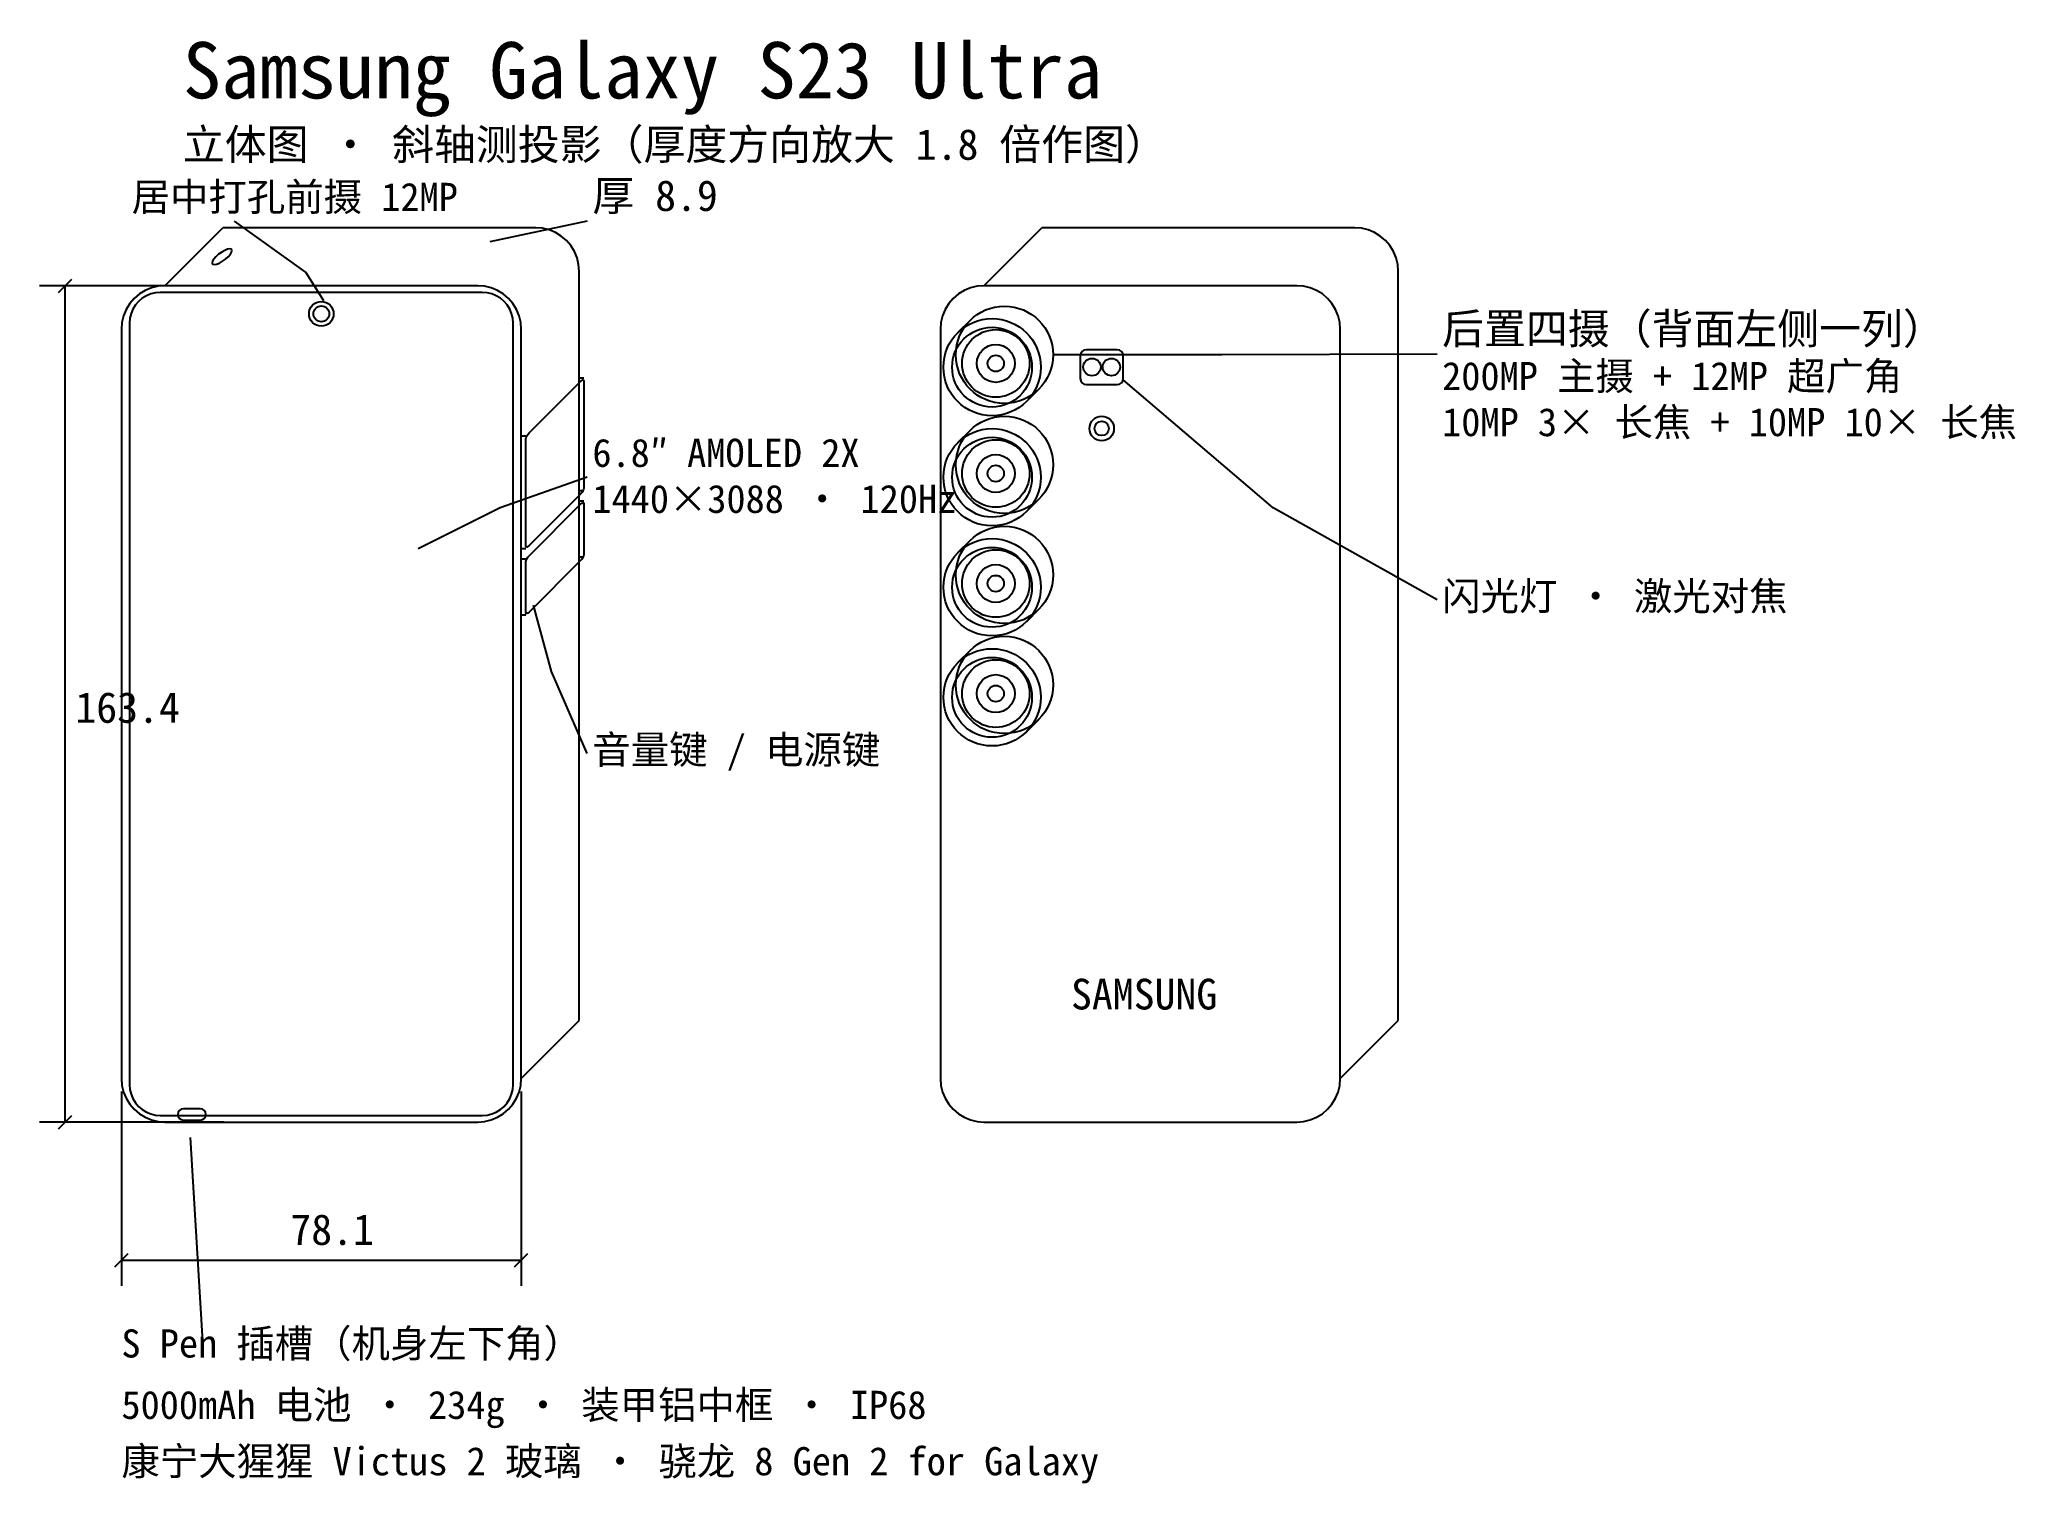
# Model space of a CAD drawing. Header units: millimetres. Extents: x -16 to 370, y -71 to 211.
import ezdxf

# ---------------------------------------------------------------- set-up
doc = ezdxf.new("R2010")
doc.units = ezdxf.units.MM
doc.styles.add('S23', font='simhei.ttf')

msp = doc.modelspace()

# ---------------------------------------------------------------- linework, layer by layer
for p, q in [((8.5, 163.4), (19.83, 174.73)), ((22, 176), (36, 166)), ((91, 176), (72, 172)), ((168.5, 163.4), (179.83, 174.73)), ((36, 166), (39.5, 160.5)), ((20, 163.4), (-16, 163.4)), ((-12.3, 162.1), (-9.7, 164.7)), ((-11, 0), (-11, 163.4)), ((165.78, 156.62), (163.36, 154.2)), ((215, 149.9), (182, 149.9)), ((257, 150), (215, 149.9)), ((90.33, 145.33), (89.43, 145.33)), ((179.22, 143.18), (176.8, 140.76)), ((225, 120), (195.7, 145)), ((165.78, 135.12), (163.36, 132.7)), ((79, 134), (78.1, 134)), ((91, 126), (74, 120)), ((74, 120), (58, 112)), ((90.33, 123.33), (89.43, 123.33)), ((90.33, 121.33), (89.43, 121.33)), ((179.22, 121.68), (176.8, 119.26)), ((257, 102), (225, 120)), ((79, 112), (78.1, 112)), ((165.78, 113.62), (163.36, 111.2)), ((79, 110), (78.1, 110)), ((90.33, 110.33), (89.43, 110.33)), ((84, 88), (80.5, 101)), ((79, 99), (78.1, 99)), ((179.22, 100.18), (176.8, 97.76)), ((165.78, 92.12), (163.36, 89.7)), ((91, 72), (84, 88)), ((179.22, 78.68), (176.8, 76.26)), ((78.1, 8.5), (89.43, 19.83)), ((238.1, 8.5), (249.43, 19.83)), ((0, 6), (0, -32)), ((78.1, 6), (78.1, -32)), ((20, 0), (-16, 0)), ((-12.3, -1.3), (-9.7, 1.3)), ((16, -44), (13.5, -3)), ((-1.3, -28.3), (1.3, -25.7)), ((0, -27), (78.1, -27)), ((76.8, -28.3), (79.4, -25.7))]:
    msp.add_line(p, q)
for points in [[(89.43, 19.83), (89.43, 166.23), (89.32, 167.56), (89.01, 168.85), (88.5, 170.09), (87.8, 171.22), (86.94, 172.24), (85.92, 173.1), (84.79, 173.8), (83.55, 174.31), (82.26, 174.62), (80.93, 174.73), (19.83, 174.73)], [(249.43, 19.83), (249.43, 166.23), (249.32, 167.56), (249.01, 168.85), (248.5, 170.09), (247.8, 171.22), (246.94, 172.24), (245.92, 173.1), (244.79, 173.8), (243.55, 174.31), (242.26, 174.62), (240.93, 174.73), (179.83, 174.73)], [(20.86, 169.06), (21.28, 169.54), (21.53, 169.96), (21.6, 170.3), (21.49, 170.52), (21.19, 170.59), (20.75, 170.52), (20.19, 170.3), (19.59, 169.96), (18.99, 169.54), (18.46, 169.06), (18.05, 168.59), (17.8, 168.17), (17.72, 167.83), (17.84, 167.61), (18.14, 167.54), (18.58, 167.61), (19.13, 167.83), (19.74, 168.17), (20.33, 168.59), (20.86, 169.06)], [(69.6, 0), (70.93, 0.1), (72.23, 0.42), (73.46, 0.93), (74.6, 1.62), (75.61, 2.49), (76.48, 3.5), (77.17, 4.64), (77.68, 5.87), (78, 7.17), (78.1, 8.5), (78.1, 154.9), (78, 156.23), (77.68, 157.53), (77.17, 158.76), (76.48, 159.9), (75.61, 160.91), (74.6, 161.78), (73.46, 162.47), (72.23, 162.98), (70.93, 163.3), (69.6, 163.4), (8.5, 163.4), (7.17, 163.3), (5.87, 162.98), (4.64, 162.47), (3.5, 161.78), (2.49, 160.91), (1.62, 159.9), (0.93, 158.76), (0.42, 157.53), (0.1, 156.23), (0, 154.9), (0, 8.5), (0.1, 7.17), (0.42, 5.87), (0.93, 4.64), (1.62, 3.5), (2.49, 2.49), (3.5, 1.62), (4.64, 0.93), (5.87, 0.42), (7.17, 0.1), (8.5, 0), (69.6, 0)], [(229.6, 0), (230.93, 0.1), (232.23, 0.42), (233.46, 0.93), (234.6, 1.62), (235.61, 2.49), (236.48, 3.5), (237.17, 4.64), (237.68, 5.87), (238, 7.17), (238.1, 8.5), (238.1, 154.9), (238, 156.23), (237.68, 157.53), (237.17, 158.76), (236.48, 159.9), (235.61, 160.91), (234.6, 161.78), (233.46, 162.47), (232.23, 162.98), (230.93, 163.3), (229.6, 163.4), (168.5, 163.4), (167.17, 163.3), (165.87, 162.98), (164.64, 162.47), (163.5, 161.78), (162.49, 160.91), (161.62, 159.9), (160.93, 158.76), (160.42, 157.53), (160.1, 156.23), (160, 154.9), (160, 8.5), (160.1, 7.17), (160.42, 5.87), (160.93, 4.64), (161.62, 3.5), (162.49, 2.49), (163.5, 1.62), (164.64, 0.93), (165.87, 0.42), (167.17, 0.1), (168.5, 0), (229.6, 0)], [(70.5, 1.3), (71.44, 1.37), (72.35, 1.59), (73.22, 1.95), (74.03, 2.45), (74.74, 3.06), (75.35, 3.77), (75.85, 4.58), (76.21, 5.45), (76.43, 6.36), (76.5, 7.3), (76.5, 156.1), (76.43, 157.04), (76.21, 157.95), (75.85, 158.82), (75.35, 159.63), (74.74, 160.34), (74.03, 160.95), (73.22, 161.45), (72.35, 161.81), (71.44, 162.03), (70.5, 162.1), (7.6, 162.1), (6.66, 162.03), (5.75, 161.81), (4.88, 161.45), (4.07, 160.95), (3.36, 160.34), (2.75, 159.63), (2.25, 158.82), (1.89, 157.95), (1.67, 157.04), (1.6, 156.1), (1.6, 7.3), (1.67, 6.36), (1.89, 5.45), (2.25, 4.58), (2.75, 3.77), (3.36, 3.06), (4.07, 2.45), (4.88, 1.95), (5.75, 1.59), (6.66, 1.37), (7.6, 1.3), (70.5, 1.3)], [(194.5, 144.1), (194.96, 144.19), (195.35, 144.45), (195.61, 144.84), (195.7, 145.3), (195.7, 149.7), (195.61, 150.16), (195.35, 150.55), (194.96, 150.81), (194.5, 150.9), (188.5, 150.9), (188.04, 150.81), (187.65, 150.55), (187.39, 150.16), (187.3, 149.7), (187.3, 145.3), (187.39, 144.84), (187.65, 144.45), (188.04, 144.19), (188.5, 144.1), (194.5, 144.1)], [(79, 133.5), (79.05, 133.74), (79.19, 134.04), (79.39, 134.35), (79.64, 134.64), (89.69, 144.69), (89.93, 144.9), (90.14, 145), (90.28, 144.97), (90.33, 144.83), (90.33, 123.83), (90.28, 123.59), (90.14, 123.29), (89.93, 122.97), (89.69, 122.69), (79.64, 112.64), (79.39, 112.43), (79.19, 112.33), (79.05, 112.36), (79, 112.5), (79, 133.5)], [(79, 109.5), (79.05, 109.74), (79.19, 110.04), (79.39, 110.35), (79.64, 110.64), (89.69, 120.69), (89.93, 120.9), (90.14, 121), (90.28, 120.97), (90.33, 120.83), (90.33, 110.83), (90.28, 110.59), (90.14, 110.29), (89.93, 109.97), (89.69, 109.69), (79.64, 99.64), (79.39, 99.43), (79.19, 99.33), (79.05, 99.36), (79, 99.5), (79, 109.5)], [(15.4, 0.4), (15.82, 0.48), (16.18, 0.72), (16.42, 1.08), (16.5, 1.5), (16.5, 1.5), (16.42, 1.92), (16.18, 2.28), (15.82, 2.52), (15.4, 2.6), (12.1, 2.6), (11.68, 2.52), (11.32, 2.28), (11.08, 1.92), (11, 1.5), (11, 1.5), (11.08, 1.08), (11.32, 0.72), (11.68, 0.48), (12.1, 0.4), (15.4, 0.4)]]:
    msp.add_lwpolyline(points)
for centre, radius in [((39.05, 157.9), 2.4), ((39.05, 157.9), 1.55), ((172.5, 149.9), 9.5), ((170.08, 147.48), 9.5), ((170.08, 147.48), 7.8), ((170.81, 148.21), 6.6), ((170.81, 148.21), 3.7), ((170.81, 148.21), 1.6), ((189.6, 147.5), 1.7), ((193.4, 147.5), 1.7), ((170.08, 125.98), 9.5), ((172.5, 128.4), 9.5), ((191.5, 135.5), 2.4), ((191.5, 135.5), 1.4), ((170.08, 125.98), 7.8), ((170.81, 126.71), 6.6), ((170.81, 126.71), 3.7), ((170.81, 126.71), 1.6), ((172.5, 106.9), 9.5), ((170.08, 104.48), 9.5), ((170.08, 104.48), 7.8), ((170.81, 105.21), 6.6), ((170.81, 105.21), 3.7), ((170.81, 105.21), 1.6), ((172.5, 85.4), 9.5), ((170.08, 82.98), 9.5), ((170.08, 82.98), 7.8), ((170.81, 83.71), 6.6), ((170.81, 83.71), 3.7), ((170.81, 83.71), 1.6)]:
    msp.add_circle(centre, radius)

# ---------------------------------------------------------------- texts
at = {"style": 'S23'}
for s, height, p in [('Samsung Galaxy S23 Ultra', 11, (12, 200)), ('立体图 · 斜轴测投影（厚度方向放大 1.8 倍作图）', 6, (12, 188)), ('居中打孔前摄 12MP', 5.5, (2, 178)), ('厚 8.9', 6, (92, 178)), ('后置四摄（背面左侧一列）', 6, (258, 152)), ('200MP 主摄 + 12MP 超广角', 5.5, (258, 143)), ('10MP 3× 长焦 + 10MP 10× 长焦', 5.5, (258, 134)), ('6.8″ AMOLED 2X', 5.5, (92, 128)), ('1440×3088 · 120Hz', 5.5, (92, 119)), ('闪光灯 · 激光对焦', 5.5, (258, 100)), ('163.4', 6, (-9, 78)), ('音量键 / 电源键', 5.5, (92, 70)), ('SAMSUNG', 6, (185.5, 22)), ('78.1', 6, (33, -24)), ('S Pen 插槽（机身左下角）', 5.5, (0, -46)), ('5000mAh 电池 · 234g · 装甲铝中框 · IP68', 5.5, (0, -58)), ('康宁大猩猩 Victus 2 玻璃 · 骁龙 8 Gen 2 for Galaxy', 5.5, (0, -69))]:
    msp.add_text(s, height=height, dxfattribs=at).set_placement(p)

doc.saveas('drawing.dxf')
